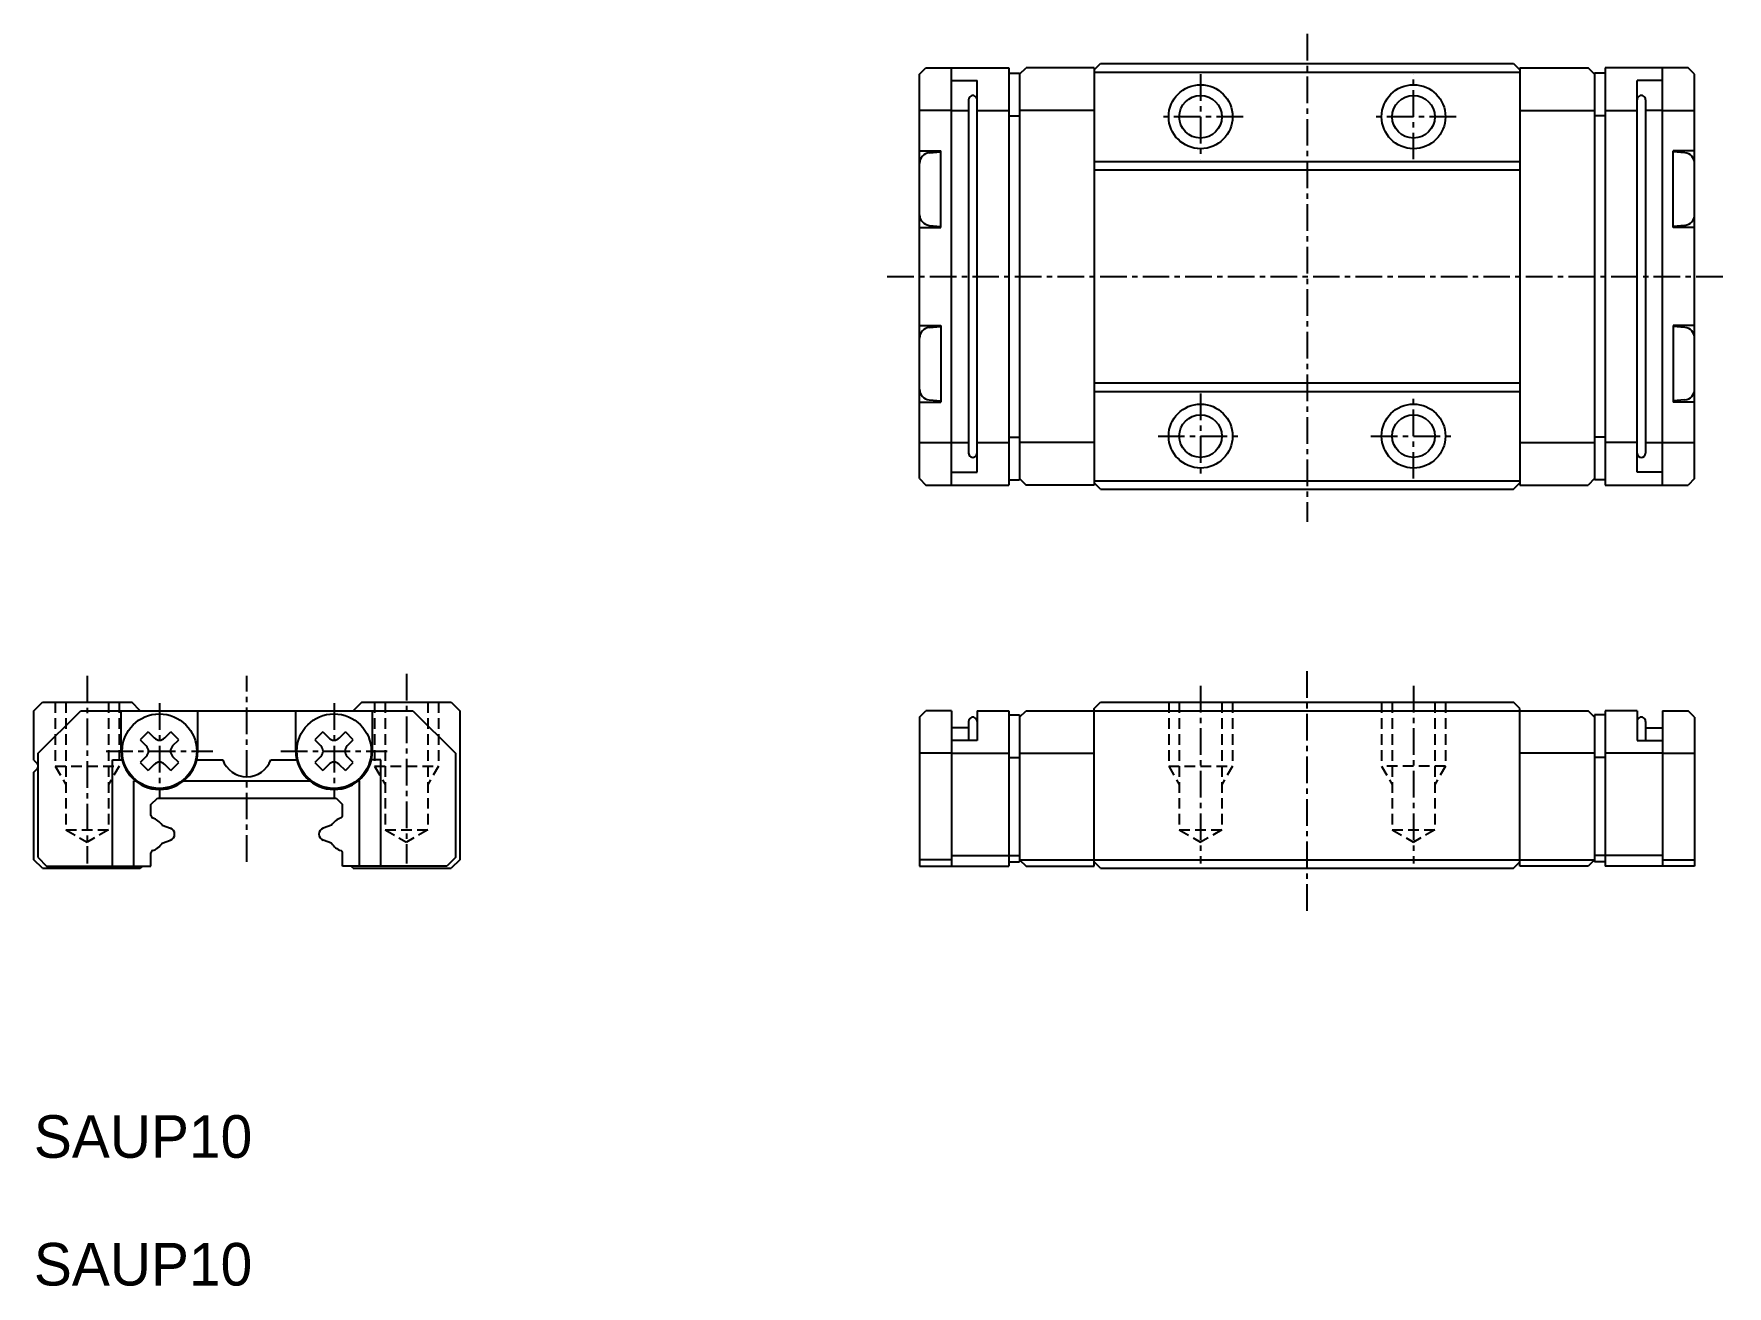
# Model space of a CAD drawing. Extents: x 10 to 89.5, y 10 to 68.8.
import ezdxf

# ---------------------------------------------------------------- set-up
doc = ezdxf.new("R2010")
doc.units = 0
doc.linetypes.add('CENTER', pattern=[2, 1.25, -0.25, 0.25, -0.25])
doc.linetypes.add('DASHED', pattern=[0.75, 0.5, -0.25])
doc.layers.get('0').update_dxf_attribs({"linetype": 'CONTINUOUS'})
doc.layers.add('CENTER', color=1, linetype='CENTER')

msp = doc.modelspace()

# ---------------------------------------------------------------- linework, layer by layer
at = {"color": 7, "linetype": 'CONTINUOUS'}
for p, q in [((51.6, 66.9), (51.9, 67.2)), ((51.6, 47.9), (51.6, 66.9)), ((51.9, 67.2), (53.1, 67.2)), ((53.1, 47.6), (53.1, 67.2)), ((53.1, 67.2), (55.8, 67.2)), ((55.8, 67.2), (55.8, 47.6)), ((55.8, 66.95), (56.3, 66.95)), ((56.3, 66.9), (56.6, 67.2)), ((56.3, 66.95), (56.3, 47.85)), ((59.8, 67.2), (56.6, 67.2)), ((59.8, 67.1), (60.1, 67.4)), ((59.8, 67.2), (59.8, 47.6)), ((59.8, 67), (79.8, 67)), ((60.1, 67.4), (79.5, 67.4)), ((79.5, 67.4), (79.8, 67.1)), ((79.8, 67.2), (79.8, 47.6)), ((79.8, 67.2), (83, 67.2)), ((83.3, 66.9), (83, 67.2)), ((83.3, 66.95), (83.3, 47.85)), ((83.8, 66.95), (83.3, 66.95)), ((83.8, 67.2), (83.8, 47.6)), ((86.5, 67.2), (83.8, 67.2)), ((86.5, 47.6), (86.5, 67.2)), ((87.7, 67.2), (86.5, 67.2)), ((88, 66.9), (87.7, 67.2)), ((88, 47.9), (88, 66.9)), ((53.1, 66.6), (54.3, 66.6)), ((54.3, 48.2), (54.3, 66.6)), ((85.3, 48.2), (85.3, 66.6)), ((86.5, 66.6), (85.3, 66.6)), ((53.9, 65.7), (53.9, 49.1)), ((85.7, 65.7), (85.7, 49.1)), ((53.1, 65.2), (51.6, 65.2)), ((53.1, 65.2), (53.9, 65.2)), ((54.3, 65.2), (55.8, 65.2)), ((55.8, 64.95), (56.3, 64.95)), ((59.8, 65.2), (56.3, 65.2)), ((79.8, 65.2), (83.3, 65.2)), ((83.8, 64.95), (83.3, 64.95)), ((83.8, 65.2), (85.3, 65.2)), ((86.5, 65.2), (85.7, 65.2)), ((86.5, 65.2), (88, 65.2)), ((51.6, 63.3), (52.6, 63.3)), ((52.056, 63.202), (52.6, 63.25)), ((52.6, 59.7), (52.6, 63.3)), ((87, 59.7), (87, 63.3)), ((88, 63.3), (87, 63.3)), ((87.543, 63.202), (87, 63.25)), ((59.8, 62.8), (79.8, 62.8)), ((59.8, 62.4), (79.8, 62.4)), ((51.6, 59.7), (52.6, 59.7)), ((52.056, 59.798), (52.6, 59.75)), ((87.544, 59.798), (87, 59.75)), ((88, 59.7), (87, 59.7)), ((51.6, 55.1), (52.6, 55.1)), ((52.056, 55.002), (52.6, 55.05)), ((52.6, 55.1), (52.6, 51.5)), ((87, 55.1), (87, 51.5)), ((88, 55.1), (87, 55.1)), ((87.543, 55.002), (87, 55.05)), ((59.8, 52.4), (79.8, 52.4)), ((59.8, 52), (79.8, 52)), ((51.6, 51.5), (52.6, 51.5)), ((52.056, 51.598), (52.6, 51.55)), ((87.544, 51.598), (87, 51.55)), ((88, 51.5), (87, 51.5)), ((51.6, 49.6), (53.9, 49.6)), ((54.3, 49.6), (55.8, 49.6)), ((55.8, 49.85), (56.3, 49.85)), ((59.8, 49.6), (56.3, 49.6)), ((79.8, 49.6), (83.3, 49.6)), ((83.8, 49.85), (83.3, 49.85)), ((85.3, 49.6), (83.8, 49.6)), ((85.7, 49.6), (88, 49.6)), ((51.6, 47.9), (51.9, 47.6)), ((53.1, 48.2), (54.3, 48.2)), ((55.8, 47.85), (56.3, 47.85)), ((56.3, 47.9), (56.6, 47.6)), ((59.8, 47.8), (79.8, 47.8)), ((83.3, 47.9), (83, 47.6)), ((83.8, 47.85), (83.3, 47.85)), ((86.5, 48.2), (85.3, 48.2)), ((88, 47.9), (87.7, 47.6)), ((51.9, 47.6), (55.8, 47.6)), ((59.8, 47.6), (56.6, 47.6)), ((60.1, 47.4), (59.8, 47.7)), ((60.1, 47.4), (79.5, 47.4)), ((79.5, 47.4), (79.8, 47.7)), ((79.8, 47.6), (83, 47.6)), ((83.8, 47.6), (87.7, 47.6)), ((10, 37), (10.4, 37.4)), ((10.4, 37.4), (14.6, 37.4)), ((15, 37), (14.6, 37.4)), ((25.4, 37.4), (25, 37)), ((25.4, 37.4), (29.6, 37.4)), ((29.6, 37.4), (30, 37)), ((59.8, 37.1), (60.1, 37.4)), ((60.1, 37.4), (79.5, 37.4)), ((79.8, 37.1), (79.5, 37.4)), ((10, 34.683), (10, 37)), ((10.2, 35), (12.2, 37)), ((12.2, 37), (27.8, 37)), ((14.1, 35.1), (14.1, 37)), ((17.7, 35.1), (17.7, 37)), ((22.3, 35.1), (22.3, 37)), ((25.9, 35.1), (25.9, 37)), ((27.8, 37), (29.8, 35)), ((30, 37), (30, 30)), ((51.6, 36.7), (51.9, 37)), ((51.6, 36.7), (51.6, 29.7)), ((53.1, 37), (51.9, 37)), ((53.1, 37), (53.1, 29.7)), ((54.3, 37), (55.8, 37)), ((54.3, 37), (54.3, 35.6)), ((55.8, 37), (55.8, 29.7)), ((55.8, 36.8), (56.3, 36.8)), ((56.3, 36.7), (56.6, 37)), ((56.3, 36.8), (56.3, 29.9)), ((56.6, 37), (83, 37)), ((59.8, 29.7), (59.8, 37.1)), ((79.8, 29.7), (79.8, 37.1)), ((83.3, 36.7), (83, 37)), ((83.3, 36.8), (83.3, 29.9)), ((83.8, 36.8), (83.3, 36.8)), ((83.8, 37), (83.8, 29.7)), ((85.3, 37), (83.8, 37)), ((85.3, 37), (85.3, 35.6)), ((86.5, 37), (87.7, 37)), ((86.5, 37), (86.5, 29.7)), ((88, 36.7), (87.7, 37)), ((88, 36.7), (88, 29.7)), ((15.367, 36.004), (14.996, 35.633)), ((15.367, 36.004), (15.653, 35.719)), ((16.148, 35.719), (16.433, 36.004)), ((16.804, 35.633), (16.433, 36.004)), ((23.567, 36.004), (23.196, 35.633)), ((23.567, 36.004), (23.853, 35.719)), ((24.348, 35.719), (24.633, 36.004)), ((25.004, 35.633), (24.633, 36.004)), ((53.9, 36.2), (53.1, 36.2)), ((53.9, 36.5), (53.9, 35.6)), ((85.7, 36.5), (85.7, 35.6)), ((85.7, 36.2), (86.5, 36.2)), ((10.2, 30.1), (10.2, 35)), ((14.996, 35.633), (15.281, 35.347)), ((16.519, 35.347), (16.804, 35.633)), ((23.196, 35.633), (23.481, 35.347)), ((24.719, 35.347), (25.004, 35.633)), ((29.8, 35), (29.8, 30.1)), ((53.1, 35), (51.6, 35)), ((54.3, 35.6), (53.1, 35.6)), ((53.1, 35), (55.8, 35)), ((56.3, 35), (59.8, 35)), ((83.3, 35), (79.8, 35)), ((86.5, 35), (83.8, 35)), ((85.3, 35.6), (86.5, 35.6)), ((86.5, 35), (88, 35)), ((10, 34.683), (10.141, 34.541)), ((10, 34.117), (10.141, 34.259)), ((13.7, 29.7), (13.7, 34.7)), ((13.7, 34.7), (14.145, 34.7)), ((15.281, 34.852), (14.996, 34.567)), ((14.996, 34.567), (15.367, 34.196)), ((15.653, 34.481), (15.367, 34.196)), ((16.433, 34.196), (16.147, 34.481)), ((16.433, 34.196), (16.804, 34.567)), ((16.804, 34.567), (16.519, 34.852)), ((17.655, 34.7), (18.869, 34.7)), ((21.131, 34.7), (22.345, 34.7)), ((23.481, 34.852), (23.196, 34.567)), ((23.196, 34.567), (23.567, 34.196)), ((23.853, 34.481), (23.567, 34.196)), ((24.633, 34.196), (24.347, 34.481)), ((24.633, 34.196), (25.004, 34.567)), ((25.004, 34.567), (24.719, 34.852)), ((26.3, 34.7), (25.855, 34.7)), ((26.3, 29.7), (26.3, 34.7)), ((55.8, 34.8), (56.3, 34.8)), ((83.8, 34.8), (83.3, 34.8)), ((10, 30), (10, 34.117)), ((14.7, 29.7), (14.7, 33.7)), ((14.7, 33.7), (14.769, 33.7)), ((17.031, 33.7), (22.969, 33.7)), ((25.3, 33.7), (25.231, 33.7)), ((25.3, 29.7), (25.3, 33.7)), ((15.5, 32.6), (15.8, 32.9)), ((15.8, 32.9), (24.2, 32.9)), ((24.2, 32.9), (24.5, 32.6)), ((15.5, 32.076), (15.5, 32.6)), ((24.5, 32.076), (24.5, 32.6)), ((16.021, 31.625), (16.414, 31.482)), ((23.979, 31.625), (23.586, 31.482)), ((15.5, 29.7), (15.5, 30.324)), ((16.021, 30.775), (16.414, 30.918)), ((23.979, 30.775), (23.586, 30.918)), ((24.5, 29.7), (24.5, 30.324)), ((10.4, 29.6), (10, 30)), ((10.2, 30.1), (10.6, 29.7)), ((10.4, 29.6), (15, 29.6)), ((10.6, 29.7), (15.5, 29.7)), ((15.1, 29.7), (15, 29.6)), ((29.4, 29.7), (24.5, 29.7)), ((25, 29.6), (24.9, 29.7)), ((25, 29.6), (29.6, 29.6)), ((29.8, 30.1), (29.4, 29.7)), ((30, 30), (29.6, 29.6)), ((53.1, 30), (51.6, 30)), ((51.6, 29.7), (53.1, 29.7)), ((53.1, 30.2), (55.8, 30.2)), ((53.1, 29.7), (55.8, 29.7)), ((55.8, 30.2), (56.3, 30.2)), ((55.8, 29.9), (56.3, 29.9)), ((56.3, 30), (83.3, 30)), ((56.3, 30), (56.6, 29.7)), ((56.6, 29.7), (59.8, 29.7)), ((60.1, 29.6), (59.8, 29.9)), ((60.1, 29.6), (79.5, 29.6)), ((79.5, 29.6), (79.8, 29.9)), ((83, 29.7), (79.8, 29.7)), ((83.3, 30), (83, 29.7)), ((83.8, 30.2), (83.3, 30.2)), ((83.8, 29.9), (83.3, 29.9)), ((86.5, 30.2), (83.8, 30.2)), ((86.5, 29.7), (83.8, 29.7)), ((86.5, 30), (88, 30)), ((88, 29.7), (86.5, 29.7))]:
    msp.add_line(p, q, dxfattribs=at)
at = {"color": 1, "linetype": 'CENTER'}
for p, q in [((64.8, 66.9), (64.8, 62.9)), ((74.8, 62.9), (74.8, 66.9)), ((66.8, 64.9), (62.8, 64.9)), ((76.8, 64.9), (72.8, 64.9)), ((64.8, 51.9), (64.8, 47.9)), ((74.8, 47.9), (74.8, 51.9)), ((62.8, 49.9), (66.8, 49.9)), ((72.8, 49.9), (76.8, 49.9))]:
    msp.add_line(p, q, dxfattribs=at)
at = {"color": 3, "linetype": 'DASHED'}
for p, q in [((11, 37.4), (11, 34.4)), ((11.5, 37.4), (11.5, 31.4)), ((13.5, 37.4), (13.5, 31.4)), ((14, 37.4), (14, 34.4)), ((26, 37.4), (26, 34.4)), ((26.5, 37.4), (26.5, 31.4)), ((28.5, 37.4), (28.5, 31.4)), ((29, 37.4), (29, 34.4)), ((63.3, 37.4), (63.3, 34.4)), ((63.8, 37.4), (63.8, 31.4)), ((65.8, 37.4), (65.8, 31.4)), ((66.3, 37.4), (66.3, 34.4)), ((73.3, 37.4), (73.3, 34.4)), ((73.8, 37.4), (73.8, 31.4)), ((75.8, 37.4), (75.8, 31.4)), ((76.3, 37.4), (76.3, 34.4)), ((11, 34.4), (11.5, 33.534)), ((11, 34.4), (14, 34.4)), ((14, 34.4), (13.5, 33.534)), ((26, 34.4), (29, 34.4)), ((26, 34.4), (26.5, 33.534)), ((29, 34.4), (28.5, 33.534)), ((63.3, 34.4), (66.3, 34.4)), ((63.3, 34.4), (63.8, 33.534)), ((66.3, 34.4), (65.8, 33.534)), ((76.3, 34.4), (73.3, 34.4)), ((73.3, 34.4), (73.8, 33.534)), ((76.3, 34.4), (75.8, 33.534)), ((11.5, 31.4), (13.5, 31.4)), ((11.5, 31.4), (12.5, 30.823)), ((13.5, 31.4), (12.5, 30.823)), ((26.5, 31.4), (28.5, 31.4)), ((26.5, 31.4), (27.5, 30.823)), ((28.5, 31.4), (27.5, 30.823)), ((63.8, 31.4), (65.8, 31.4)), ((63.8, 31.4), (64.8, 30.823)), ((65.8, 31.4), (64.8, 30.823)), ((73.8, 31.4), (75.8, 31.4)), ((73.8, 31.4), (74.8, 30.823)), ((75.8, 31.4), (74.8, 30.823))]:
    msp.add_line(p, q, dxfattribs=at)
at = {"color": 3, "linetype": 'CONTINUOUS'}
for centre in [(64.8, 64.9), (74.8, 64.9), (64.8, 49.9), (74.8, 49.9)]:
    msp.add_circle(centre, 1.5, dxfattribs=at)
at = {"color": 7, "linetype": 'CONTINUOUS'}
for centre, radius in [((64.8, 64.9), 1), ((74.8, 64.9), 1), ((64.8, 49.9), 1), ((74.8, 49.9), 1), ((15.9, 35.1), 1.75), ((24.1, 35.1), 1.75)]:
    msp.add_circle(centre, radius, dxfattribs=at)
for centre, radius, start, end in [((54.1, 65.7), 0.2, 0, 180.00002), ((85.5, 65.7), 0.2, 359.99998, 180.00002), ((52.1, 62.704), 0.5, 95.00001, 179.99985), ((87.5, 62.704), 0.5, 0.00014, 85.00001), ((52.1, 60.296), 0.5, 180.00025, 265.00005), ((87.5, 60.296), 0.5, 274.99994, 359.99975), ((52.1, 54.504), 0.5, 95.00001, 179.99985), ((87.5, 54.504), 0.5, 0.00014, 85.00001), ((52.1, 52.096), 0.5, 180.00025, 265.00005), ((87.5, 52.096), 0.5, 274.99994, 359.99975), ((54.1, 49.1), 0.2, 179.99996, 359.99998), ((85.5, 49.1), 0.2, 180.00004, 0.00004), ((54.1, 36.5), 0.2, 0, 180.00002), ((85.5, 36.5), 0.2, 359.99998, 180.00002), ((15.9, 35.1), 1.8, 180, 0), ((15.034, 35.1), 0.35, 315, 45), ((15.9, 35.966), 0.35, 225, 315), ((15.9, 35.966), 0.35, 225, 315), ((16.766, 35.1), 0.35, 135, 225), ((24.1, 35.1), 1.8, 180, 0), ((23.234, 35.1), 0.35, 315, 45), ((24.1, 35.966), 0.35, 225, 315), ((24.1, 35.966), 0.35, 225, 315), ((24.966, 35.1), 0.35, 135, 225), ((10, 34.4), 0.2, 0, 45), ((10, 34.4), 0.2, 315, 0), ((15.9, 34.234), 0.35, 45.0001, 135), ((15.9, 34.234), 0.35, 45, 135), ((20, 35.1), 1.2, 199.471, 340.529), ((24.1, 34.234), 0.35, 45.0001, 135), ((24.1, 34.234), 0.35, 45, 135), ((15.61, 32.076), 0.11, 180.001, 250.772), ((15.281, 31.132), 0.889, 33.641, 70.7716), ((24.719, 31.132), 0.889, 109.228, 146.359), ((24.39, 32.076), 0.11, 289.228, 359.999), ((16.312, 31.2), 0.3, 290, 70.0004), ((23.688, 31.2), 0.3, 110, 250), ((15.61, 30.324), 0.11, 109.228, 179.999), ((15.281, 31.267), 0.889, 289.228, 326.359), ((24.719, 31.267), 0.889, 213.641, 250.772), ((24.39, 30.324), 0.11, 0.00064, 70.7719)]:
    msp.add_arc(centre, radius, start, end, dxfattribs=at)
at = {"layer": 'CENTER', "color": 1, "linetype": 'CENTER'}
for p, q in [((69.8, 68.793), (69.8, 45.867)), ((50.079, 57.4), (89.53, 57.4)), ((69.8, 27.6), (69.8, 39.033)), ((12.5, 38.633), (12.5, 29.823)), ((20, 29.9), (20, 38.633)), ((27.5, 38.733), (27.5, 29.823)), ((64.8, 38.173), (64.8, 29.823)), ((74.8, 38.173), (74.8, 29.823)), ((15.9, 37.35), (15.9, 32.85)), ((24.1, 37.35), (24.1, 32.85)), ((13.4, 35.1), (18.4, 35.1)), ((21.6, 35.1), (26.6, 35.1))]:
    msp.add_line(p, q, dxfattribs=at)

# ---------------------------------------------------------------- texts
at = {"color": 7, "linetype": 'CONTINUOUS'}
for p in [(10, 16), (10, 10)]:
    msp.add_text('SAUP10', height=2, dxfattribs=at).set_placement(p)

doc.saveas('drawing.dxf')
